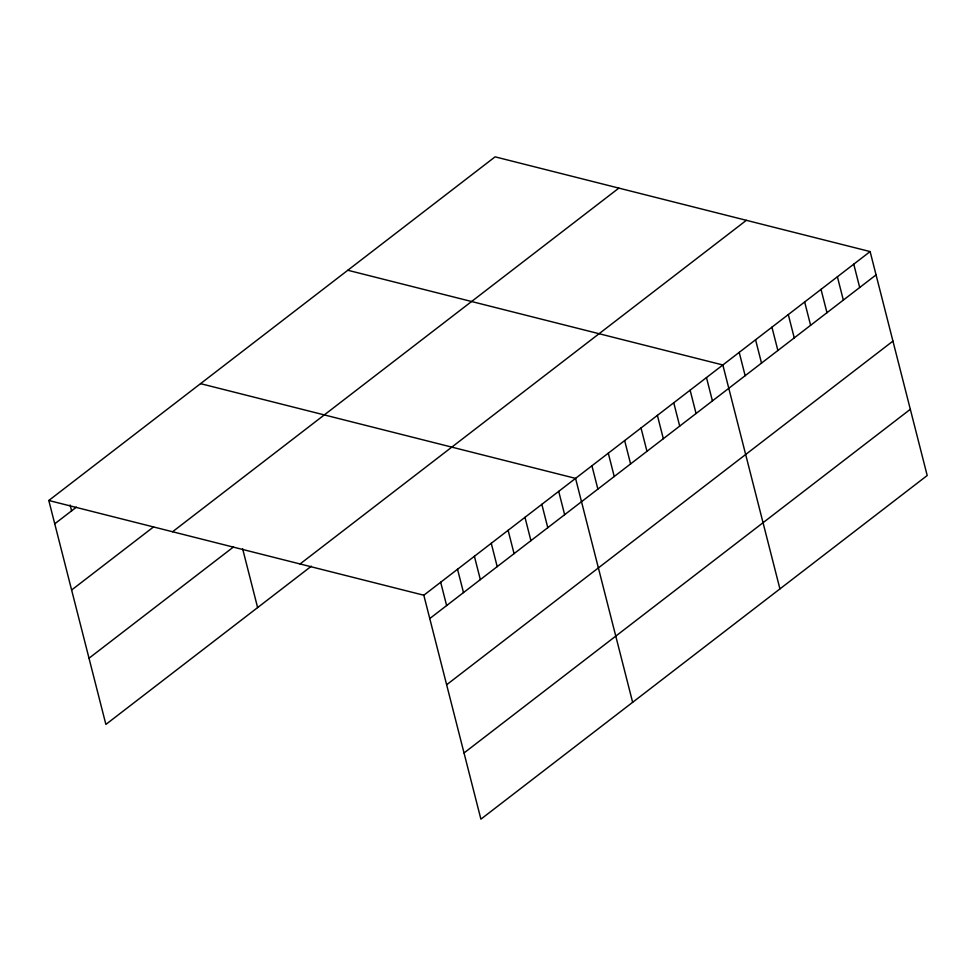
<?xml version="1.0" encoding="UTF-8"?>
<svg xmlns="http://www.w3.org/2000/svg" width="976" height="976" viewBox="0 0 976 976"><rect width="100%" height="100%" fill="white"/><g stroke="black" fill="none" stroke-linecap="round" stroke-linejoin="round"><path stroke-width="1.46" d="M48.8 500.493L495.1 156.843L870.116 251.576L927.2 475.507L480.9 819.157L423.816 595.226L48.8 500.493L105.884 724.424L311.393 566.178M54.741 523.819L76.421 507.13M71.614 590.016L153.513 526.955M172.557 531.761L618.857 188.112M88.999 658.227L233.52 546.95M300.059 563.969L746.359 220.32M423.816 595.226L870.116 251.576M429.769 618.552L876.07 274.89M446.642 684.749L892.942 341.1M464.027 752.96L910.327 409.298M347.822 270.254L722.838 364.975L779.922 588.906M200.544 383.653L575.559 478.386L632.643 702.317M853.756 264.179L859.697 287.493M837.396 276.781L843.337 300.096M821.023 289.372L826.977 312.698M804.663 301.974L810.605 325.301M788.303 314.577L794.244 337.903M771.931 327.18L777.884 350.494M755.57 339.782L761.512 363.096M739.21 352.385L745.152 375.699M706.478 377.578L712.419 400.904M690.117 390.18L696.059 413.507M673.745 402.783L679.699 426.097M657.385 415.386L663.326 438.7M641.025 427.988L646.966 451.302M624.652 440.579L630.594 463.905M608.292 453.181L614.233 476.508M591.932 465.784L597.873 489.11M558.699 491.367L564.64 514.694M541.839 504.348L547.78 527.674M524.978 517.329L530.92 540.655M508.118 530.322L514.059 553.636M491.257 543.303L497.199 566.617M474.397 556.283L480.338 579.598M457.537 569.264L463.49 592.578M440.676 582.245L446.63 605.559M242.621 548.732L257.615 607.584M70.113 505.007L71.602 510.838"/></g></svg>
